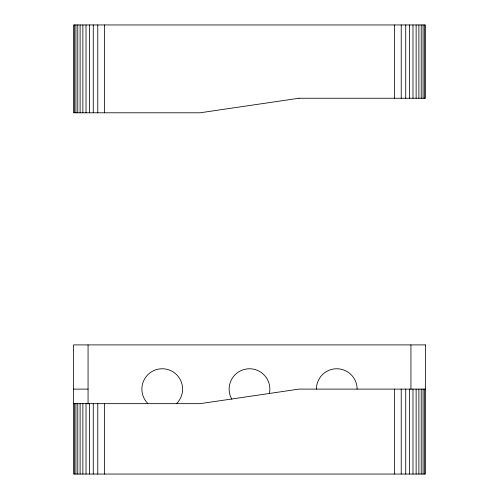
<?xml version="1.0" encoding="UTF-8"?>
<svg xmlns="http://www.w3.org/2000/svg" width="499" height="499" viewBox="0 0 499 499"><rect width="100%" height="100%" fill="white"/><g stroke="black" fill="none" stroke-linecap="round" stroke-linejoin="round"><path stroke-width="0.75" d="M73.528 389.114L88.067 389.114M425.472 389.114L298.945 389.114L200.055 403.66L73.528 403.66M424.605 24.95L424.605 98.247M424.605 389.114L424.605 474.05M423.077 24.95L423.077 98.247M423.077 389.114L423.077 474.05M421.218 24.95L421.218 98.247M421.218 389.114L421.218 474.05M418.892 24.95L418.892 98.247M418.892 389.114L418.892 474.05M416.129 24.95L416.129 98.247M416.129 389.114L416.129 474.05M412.979 24.95L412.979 98.247M412.979 389.114L412.979 474.05M410.933 344.903L410.933 389.326M409.498 24.95L409.498 98.247M409.498 389.114L409.498 474.05M405.737 24.95L405.737 98.247M405.737 389.114L405.737 474.05M401.227 24.95L401.227 98.247M401.227 389.114L401.227 474.05M394.622 24.95L394.622 98.247M394.622 389.114L394.622 474.05M104.378 24.95L104.378 112.793M104.378 403.66L104.378 474.05M97.773 24.95L97.773 112.793M97.773 403.66L97.773 474.05M93.263 24.95L93.263 112.793M93.263 403.66L93.263 474.05M89.502 24.95L89.502 112.793M89.502 403.66L89.502 474.05M88.067 344.903L88.067 404.047M86.021 24.95L86.021 112.793M86.021 403.66L86.021 474.05M82.871 24.95L82.871 112.793M82.871 403.66L82.871 474.05M80.108 24.95L80.108 112.793M80.108 403.66L80.108 474.05M77.782 24.95L77.782 112.793M77.782 403.66L77.782 474.05M75.923 24.95L75.923 112.793M75.923 403.66L75.923 474.05M74.395 24.95L74.395 112.793M74.395 403.66L74.395 474.05M316.397 389.114A20.359 20.359 0 0 1 336.763 368.755A20.359 20.359 0 0 1 357.122 389.114M231.867 399.3A20.359 20.359 0 0 1 246.469 368.986A20.359 20.359 0 0 1 269.348 393.655M147.841 403.516A20.359 20.359 0 0 1 147.841 374.718A20.359 20.359 0 0 1 176.64 374.718A20.359 20.359 0 0 1 176.64 403.516M298.945 98.247L200.055 112.793L73.528 112.793L73.528 24.95L425.472 24.95L425.472 98.247L298.945 98.247M425.472 344.903L73.528 344.903L73.528 474.05L425.472 474.05L425.472 344.903"/></g></svg>
